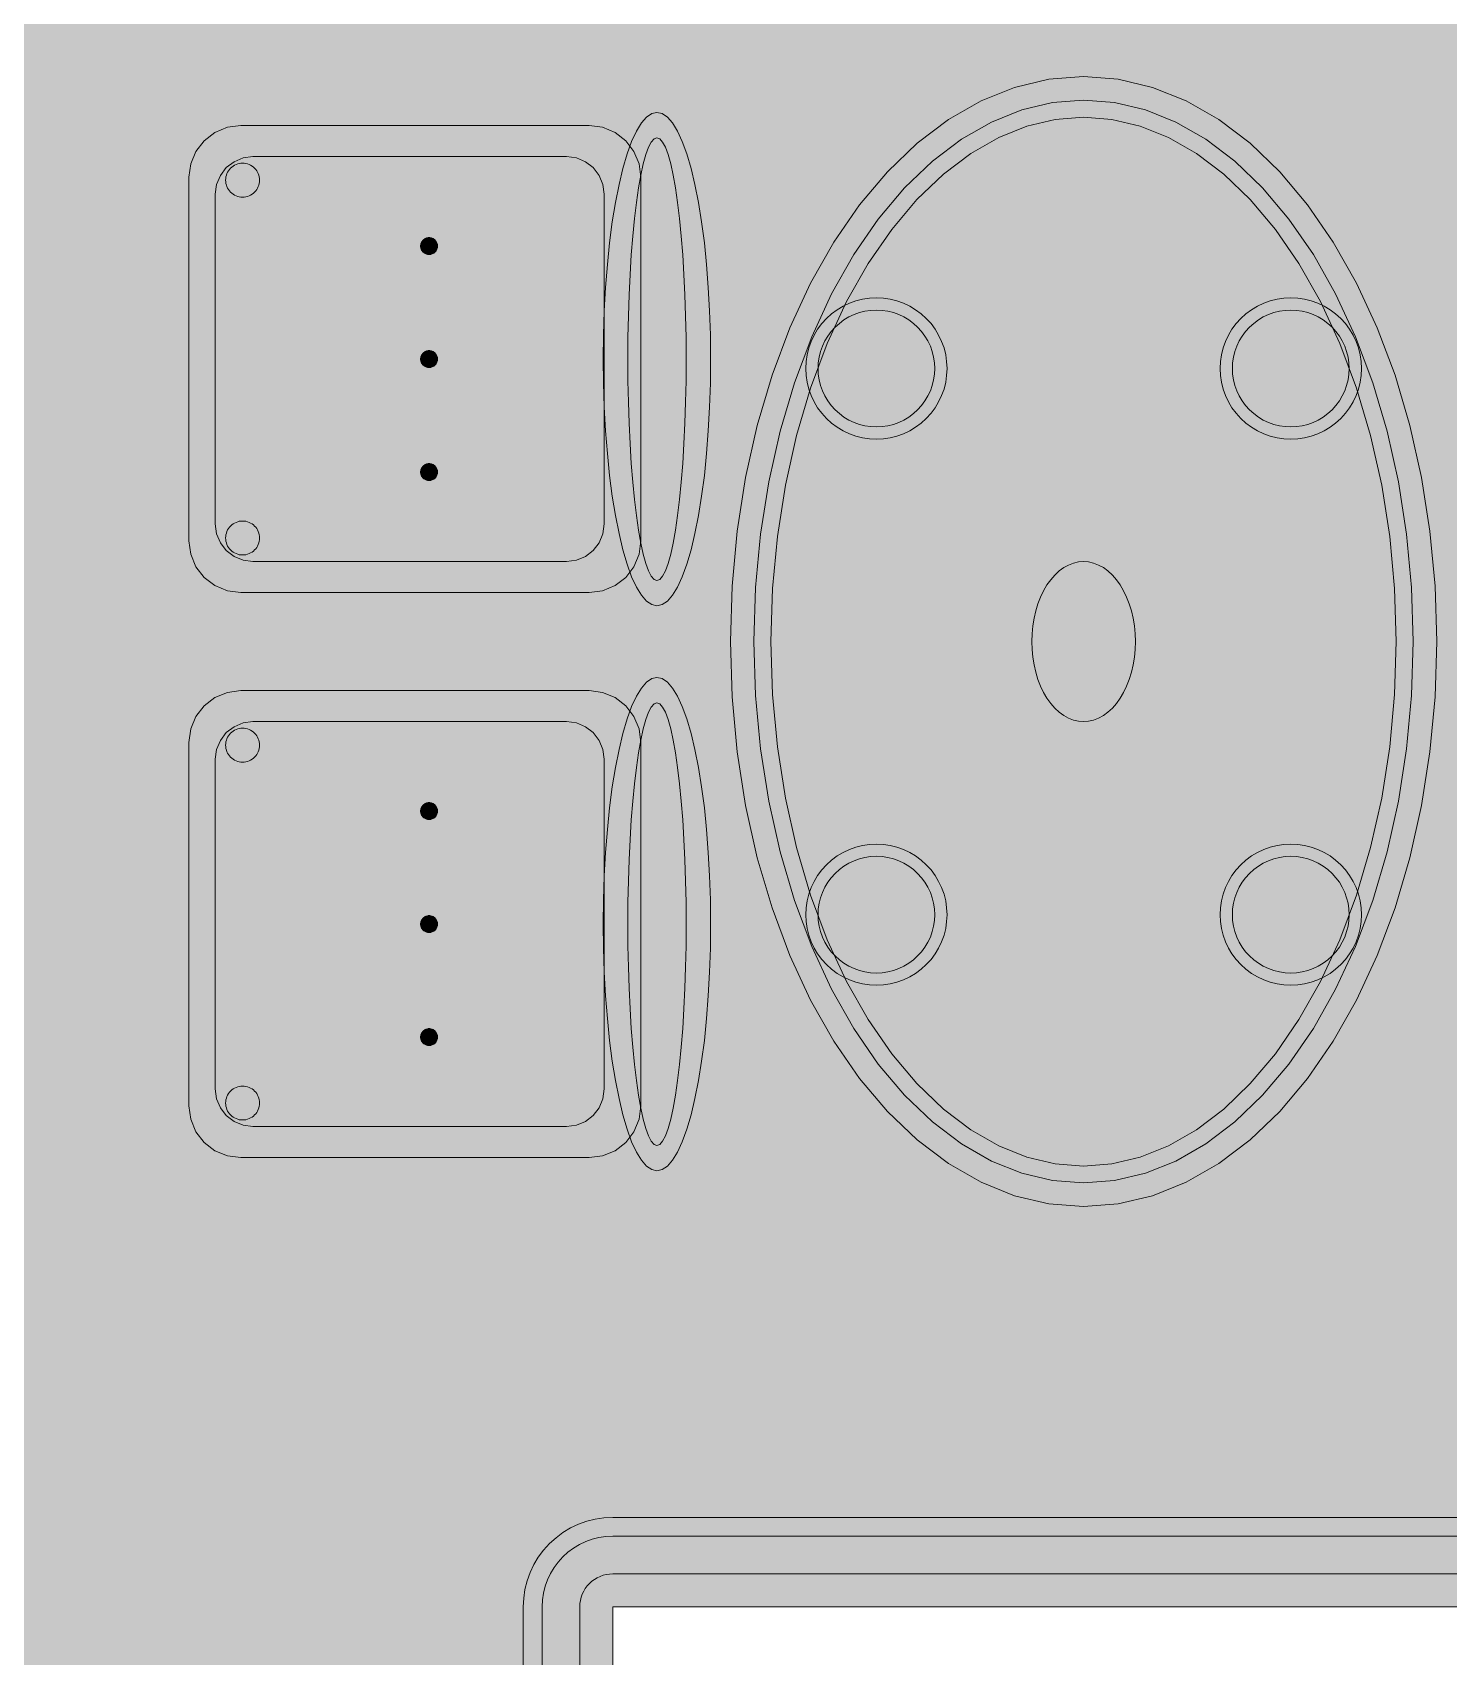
# Model space of a CAD drawing. Header units: metres. Extents: x 2172.2 to 2210.6, y 415.3 to 458.1.
# Drawn here: x 2199.595 to 2201.099, y 442.013 to 443.738 of the extents above; entities that cross this region are included whole.
import ezdxf

# ---------------------------------------------------------------- set-up
doc = ezdxf.new("R2010")
doc.units = ezdxf.units.M
for name, color, linetype, lineweight in [('NC_N1_CHAIRS', 7, 'CONTINUOUS', 13), ('NC_N1_FLOOR_DECOR', 32, 'CONTINUOUS', 13), ('NC_N1_TABLES', 7, 'CONTINUOUS', 13)]:
    doc.layers.add(name, color=color, linetype=linetype, lineweight=lineweight)

# ---------------------------------------------------------------- blocks, each defined once
blk = doc.blocks.new('NC_N1_MIXED_FLOOR_TRIANGLE_L_2')
at = {"true_color": 0xeff0ee}
h = blk.add_hatch(color=256, dxfattribs=at)
h.dxf.hatch_style = 1
h.paths.add_polyline_path([(11.7267, 11.0081), (11.7284, 11.0064), (11.7303, 11.0048), (11.7323, 11.0034), (11.7345, 11.0023), (11.7368, 11.0013), (11.7391, 11.0006), (11.7415, 11.0001), (11.744, 10.9999), (11.7574, 10.9992), (11.7598, 10.9991), (11.7599, 10.9991), (11.7611, 10.9991), (11.8514, 10.9991), (11.8514, 8.0661), (10.2114, 8.0661), (10.2114, 8.0661), (10.2114, 6.3018), (10.2114, 6.1661), (11.8514, 6.1661), (11.8514, 3.307), (4.0273, 11.1311), (11.7194, 11.1311), (11.7194, 11.1181), (11.7194, 11.0407), (11.7194, 11.0402), (11.7195, 11.0395), (11.7202, 11.0236), (11.7205, 11.0212), (11.7209, 11.0188), (11.7217, 11.0165), (11.7226, 11.0142), (11.7238, 11.012), (11.7251, 11.01), (11.7266, 11.0081)])
at = {"color": 0, "linetype": 'CONTINUOUS', "lineweight": -2, "true_color": 0xa5b2b8}
blk.add_lwpolyline([(11.8514, 10.9991), (11.8514, 8.0661), (10.2114, 8.0661), (10.2114, 8.0661), (10.2114, 6.3018)], dxfattribs=at)
at = {"color": 0, "linetype": 'CONTINUOUS', "lineweight": -2, "true_color": 0xa38246}
for points in [[(11.8164, 10.9641), (11.8164, 8.1011), (10.2114, 8.1011), (10.208, 8.1009), (10.2046, 8.1004), (10.2013, 8.0996), (10.198, 8.0984), (10.1949, 8.097), (10.192, 8.0952), (10.1892, 8.0932), (10.1867, 8.0908), (10.1844, 8.0883), (10.1823, 8.0855), (10.1806, 8.0826), (10.1791, 8.0795), (10.1779, 8.0763), (10.1771, 8.0729), (10.1766, 8.0695), (10.1764, 8.0661), (10.1764, 6.3018)], [(11.7564, 10.9042), (11.7564, 8.1611), (10.2114, 8.1611), (10.2021, 8.1606), (10.1929, 8.1593), (10.1838, 8.157), (10.1751, 8.1539), (10.1666, 8.1499), (10.1586, 8.1451), (10.1512, 8.1395), (10.1442, 8.1333), (10.138, 8.1264), (10.1324, 8.1189), (10.1276, 8.1109), (10.1237, 8.1025), (10.1205, 8.0937), (10.1182, 8.0846), (10.1169, 8.0754), (10.1164, 8.0661), (10.1164, 6.3018)]]:
    blk.add_lwpolyline(points, dxfattribs=at)
at = {"color": 0, "linetype": 'CONTINUOUS', "lineweight": -2, "true_color": 0x778fa0}
blk.add_lwpolyline([(11.7764, 10.9241), (11.7764, 8.1411), (10.2114, 8.1411), (10.2041, 8.1407), (10.1968, 8.1397), (10.1896, 8.1379), (10.1827, 8.1354), (10.1761, 8.1322), (10.1698, 8.1285), (10.1638, 8.1241), (10.1584, 8.1191), (10.1534, 8.1137), (10.1491, 8.1078), (10.1453, 8.1015), (10.1421, 8.0948), (10.1396, 8.0879), (10.1379, 8.0807), (10.1368, 8.0734), (10.1364, 8.0661), (10.1364, 6.3018)], dxfattribs=at)
blk = doc.blocks.new('NC_N1_DINING_2')
at = {"true_color": 0xf6f5ef}
h = blk.add_hatch(color=256, dxfattribs=at)
h.dxf.hatch_style = 1
h.paths.add_polyline_path([(0.6, 0), (0.5971, 0.0368), (0.5885, 0.0732), (0.5742, 0.1089), (0.5543, 0.1435), (0.5292, 0.1768), (0.4989, 0.2083), (0.4638, 0.2379), (0.4243, 0.2652), (0.3806, 0.2899), (0.3333, 0.3118), (0.2828, 0.3307), (0.2296, 0.3465), (0.1742, 0.3589), (0.1171, 0.3678), (0.0588, 0.3732), (0, 0.375), (-0.0588, 0.3732), (-0.1171, 0.3678), (-0.1742, 0.3589), (-0.2296, 0.3465), (-0.2828, 0.3307), (-0.3333, 0.3118), (-0.3806, 0.2899), (-0.4243, 0.2652), (-0.4638, 0.2379), (-0.4989, 0.2083), (-0.5292, 0.1768), (-0.5543, 0.1435), (-0.5742, 0.1089), (-0.5885, 0.0732), (-0.5971, 0.0368), (-0.6, 0), (-0.5971, -0.0368), (-0.5885, -0.0732), (-0.5742, -0.1089), (-0.5543, -0.1435), (-0.5292, -0.1768), (-0.4989, -0.2083), (-0.4638, -0.2379), (-0.4243, -0.2652), (-0.3806, -0.2899), (-0.3333, -0.3118), (-0.2828, -0.3307), (-0.2296, -0.3465), (-0.1742, -0.3589), (-0.1171, -0.3678), (-0.0588, -0.3732), (0, -0.375), (0.0588, -0.3732), (0.1171, -0.3678), (0.1742, -0.3589), (0.2296, -0.3465), (0.2828, -0.3307), (0.3333, -0.3118), (0.3806, -0.2899), (0.4243, -0.2652), (0.4638, -0.2379), (0.4989, -0.2083), (0.5292, -0.1768), (0.5543, -0.1435), (0.5742, -0.1089), (0.5885, -0.0732), (0.5971, -0.0368)])
at = {"color": 0, "linetype": 'CONTINUOUS', "lineweight": -2, "true_color": 0x2d3540}
blk.add_lwpolyline([(0.6, 0), (0.5971, 0.0368), (0.5885, 0.0732), (0.5742, 0.1089), (0.5543, 0.1435), (0.5292, 0.1768), (0.4989, 0.2083), (0.4638, 0.2379), (0.4243, 0.2652), (0.3806, 0.2899), (0.3333, 0.3118), (0.2828, 0.3307), (0.2296, 0.3465), (0.1742, 0.3589), (0.1171, 0.3678), (0.0588, 0.3732), (0, 0.375), (-0.0588, 0.3732), (-0.1171, 0.3678), (-0.1742, 0.3589), (-0.2296, 0.3465), (-0.2828, 0.3307), (-0.3333, 0.3118), (-0.3806, 0.2899), (-0.4243, 0.2652), (-0.4638, 0.2379), (-0.4989, 0.2083), (-0.5292, 0.1768), (-0.5543, 0.1435), (-0.5742, 0.1089), (-0.5885, 0.0732), (-0.5971, 0.0368), (-0.6, 0), (-0.5971, -0.0368), (-0.5885, -0.0732), (-0.5742, -0.1089), (-0.5543, -0.1435), (-0.5292, -0.1768), (-0.4989, -0.2083), (-0.4638, -0.2379), (-0.4243, -0.2652), (-0.3806, -0.2899), (-0.3333, -0.3118), (-0.2828, -0.3307), (-0.2296, -0.3465), (-0.1742, -0.3589), (-0.1171, -0.3678), (-0.0588, -0.3732), (0, -0.375), (0.0588, -0.3732), (0.1171, -0.3678), (0.1742, -0.3589), (0.2296, -0.3465), (0.2828, -0.3307), (0.3333, -0.3118), (0.3806, -0.2899), (0.4243, -0.2652), (0.4638, -0.2379), (0.4989, -0.2083), (0.5292, -0.1768), (0.5543, -0.1435), (0.5742, -0.1089), (0.5885, -0.0732), (0.5971, -0.0368)], close=True, dxfattribs=at)
at = {"color": 0, "linetype": 'CONTINUOUS', "lineweight": -2, "true_color": 0xa38246}
for points in [[(0.5749, 0), (0.5723, -0.0329), (0.5646, -0.0656), (0.5516, -0.0979), (0.5334, -0.1297), (0.5101, -0.1605), (0.4818, -0.1901), (0.4486, -0.218), (0.411, -0.244), (0.3692, -0.2676), (0.3237, -0.2887), (0.2749, -0.307), (0.2233, -0.3222), (0.1695, -0.3343), (0.114, -0.343), (0.0573, -0.3482), (0, -0.35), (-0.0573, -0.3482), (-0.114, -0.343), (-0.1695, -0.3343), (-0.2233, -0.3222), (-0.2749, -0.307), (-0.3237, -0.2887), (-0.3692, -0.2676), (-0.411, -0.244), (-0.4486, -0.218), (-0.4818, -0.1901), (-0.5101, -0.1605), (-0.5334, -0.1297), (-0.5516, -0.0979), (-0.5646, -0.0656), (-0.5723, -0.0329), (-0.5749, 0), (-0.5723, 0.0329), (-0.5646, 0.0656), (-0.5516, 0.0979), (-0.5334, 0.1297), (-0.5101, 0.1605), (-0.4818, 0.1901), (-0.4486, 0.218), (-0.411, 0.244), (-0.3692, 0.2676), (-0.3237, 0.2887), (-0.2749, 0.307), (-0.2233, 0.3222), (-0.1695, 0.3343), (-0.114, 0.343), (-0.0573, 0.3482), (0, 0.35), (0.0573, 0.3482), (0.114, 0.343), (0.1695, 0.3343), (0.2233, 0.3222), (0.2749, 0.307), (0.3237, 0.2887), (0.3692, 0.2676), (0.411, 0.244), (0.4486, 0.218), (0.4818, 0.1901), (0.5101, 0.1605), (0.5334, 0.1297), (0.5516, 0.0979), (0.5646, 0.0656), (0.5723, 0.0329)], [(0.5569, 0), (0.5545, -0.0301), (0.5474, -0.0601), (0.5354, -0.0901), (0.5184, -0.1198), (0.4964, -0.1488), (0.4694, -0.1769), (0.4377, -0.2037), (0.4014, -0.2287), (0.361, -0.2516), (0.3167, -0.2721), (0.2692, -0.2899), (0.2188, -0.3048), (0.1661, -0.3166), (0.1117, -0.3251), (0.0562, -0.3303), (0, -0.332), (-0.0562, -0.3303), (-0.1117, -0.3251), (-0.1661, -0.3166), (-0.2188, -0.3048), (-0.2692, -0.2899), (-0.3167, -0.2721), (-0.361, -0.2516), (-0.4014, -0.2287), (-0.4377, -0.2037), (-0.4694, -0.1769), (-0.4964, -0.1488), (-0.5184, -0.1198), (-0.5354, -0.0901), (-0.5474, -0.0601), (-0.5545, -0.0301), (-0.5569, 0), (-0.5545, 0.0301), (-0.5474, 0.0601), (-0.5354, 0.0901), (-0.5184, 0.1198), (-0.4964, 0.1488), (-0.4694, 0.1769), (-0.4377, 0.2037), (-0.4014, 0.2287), (-0.361, 0.2516), (-0.3167, 0.2721), (-0.2692, 0.2899), (-0.2188, 0.3048), (-0.1661, 0.3166), (-0.1117, 0.3251), (-0.0562, 0.3303), (0, 0.332), (0.0562, 0.3303), (0.1117, 0.3251), (0.1661, 0.3166), (0.2188, 0.3048), (0.2692, 0.2899), (0.3167, 0.2721), (0.361, 0.2516), (0.4014, 0.2287), (0.4377, 0.2037), (0.4694, 0.1769), (0.4964, 0.1488), (0.5184, 0.1198), (0.5354, 0.0901), (0.5474, 0.0601), (0.5545, 0.0301)], [(-0.228, 0.22), (-0.2283, 0.2139), (-0.2292, 0.2079), (-0.2307, 0.202), (-0.2327, 0.1963), (-0.2353, 0.1908), (-0.2384, 0.1856), (-0.2421, 0.1807), (-0.2462, 0.1762), (-0.2507, 0.1721), (-0.2556, 0.1684), (-0.2608, 0.1653), (-0.2663, 0.1627), (-0.272, 0.1607), (-0.2779, 0.1592), (-0.2839, 0.1583), (-0.29, 0.158), (-0.2961, 0.1583), (-0.3021, 0.1592), (-0.308, 0.1607), (-0.3137, 0.1627), (-0.3192, 0.1653), (-0.3244, 0.1684), (-0.3293, 0.1721), (-0.3338, 0.1762), (-0.3379, 0.1807), (-0.3416, 0.1856), (-0.3447, 0.1908), (-0.3473, 0.1963), (-0.3493, 0.202), (-0.3508, 0.2079), (-0.3517, 0.2139), (-0.352, 0.22), (-0.3517, 0.2261), (-0.3508, 0.2321), (-0.3493, 0.238), (-0.3473, 0.2437), (-0.3447, 0.2492), (-0.3416, 0.2544), (-0.3379, 0.2593), (-0.3338, 0.2638), (-0.3293, 0.2679), (-0.3244, 0.2716), (-0.3192, 0.2747), (-0.3137, 0.2773), (-0.308, 0.2793), (-0.3021, 0.2808), (-0.2961, 0.2817), (-0.29, 0.282), (-0.2839, 0.2817), (-0.2779, 0.2808), (-0.272, 0.2793), (-0.2663, 0.2773), (-0.2608, 0.2747), (-0.2556, 0.2716), (-0.2507, 0.2679), (-0.2462, 0.2638), (-0.2421, 0.2593), (-0.2384, 0.2544), (-0.2353, 0.2492), (-0.2327, 0.2437), (-0.2307, 0.238), (-0.2292, 0.2321), (-0.2283, 0.2261)], [(0.352, 0.22), (0.3517, 0.2139), (0.3508, 0.2079), (0.3493, 0.202), (0.3473, 0.1963), (0.3447, 0.1908), (0.3416, 0.1856), (0.3379, 0.1807), (0.3338, 0.1762), (0.3293, 0.1721), (0.3244, 0.1684), (0.3192, 0.1653), (0.3137, 0.1627), (0.308, 0.1607), (0.3021, 0.1592), (0.2961, 0.1583), (0.29, 0.158), (0.2839, 0.1583), (0.2779, 0.1592), (0.272, 0.1607), (0.2663, 0.1627), (0.2608, 0.1653), (0.2556, 0.1684), (0.2507, 0.1721), (0.2462, 0.1762), (0.2421, 0.1807), (0.2384, 0.1856), (0.2353, 0.1908), (0.2327, 0.1963), (0.2307, 0.202), (0.2292, 0.2079), (0.2283, 0.2139), (0.228, 0.22), (0.2283, 0.2261), (0.2292, 0.2321), (0.2307, 0.238), (0.2327, 0.2437), (0.2353, 0.2492), (0.2384, 0.2544), (0.2421, 0.2593), (0.2462, 0.2638), (0.2507, 0.2679), (0.2556, 0.2716), (0.2608, 0.2747), (0.2663, 0.2773), (0.272, 0.2793), (0.2779, 0.2808), (0.2839, 0.2817), (0.29, 0.282), (0.2961, 0.2817), (0.3021, 0.2808), (0.308, 0.2793), (0.3137, 0.2773), (0.3192, 0.2747), (0.3244, 0.2716), (0.3293, 0.2679), (0.3338, 0.2638), (0.3379, 0.2593), (0.3416, 0.2544), (0.3447, 0.2492), (0.3473, 0.2437), (0.3493, 0.238), (0.3508, 0.2321), (0.3517, 0.2261)], [(0.085, 0), (0.0846, 0.0054), (0.0834, 0.0107), (0.0813, 0.016), (0.0785, 0.021), (0.075, 0.0259), (0.0707, 0.0306), (0.0657, 0.0349), (0.0601, 0.0389), (0.0539, 0.0425), (0.0472, 0.0457), (0.0401, 0.0485), (0.0325, 0.0508), (0.0247, 0.0526), (0.0166, 0.0539), (0.0083, 0.0547), (0, 0.055), (-0.0083, 0.0547), (-0.0166, 0.0539), (-0.0247, 0.0526), (-0.0325, 0.0508), (-0.0401, 0.0485), (-0.0472, 0.0457), (-0.0539, 0.0425), (-0.0601, 0.0389), (-0.0657, 0.0349), (-0.0707, 0.0306), (-0.075, 0.0259), (-0.0785, 0.021), (-0.0813, 0.016), (-0.0834, 0.0107), (-0.0846, 0.0054), (-0.085, 0), (-0.0846, -0.0054), (-0.0834, -0.0107), (-0.0813, -0.016), (-0.0785, -0.021), (-0.075, -0.0259), (-0.0707, -0.0306), (-0.0657, -0.0349), (-0.0601, -0.0389), (-0.0539, -0.0425), (-0.0472, -0.0457), (-0.0401, -0.0485), (-0.0325, -0.0508), (-0.0247, -0.0526), (-0.0166, -0.0539), (-0.0083, -0.0547), (0, -0.055), (0.0083, -0.0547), (0.0166, -0.0539), (0.0247, -0.0526), (0.0325, -0.0508), (0.0401, -0.0485), (0.0472, -0.0457), (0.0539, -0.0425), (0.0601, -0.0389), (0.0657, -0.0349), (0.0707, -0.0306), (0.075, -0.0259), (0.0785, -0.021), (0.0813, -0.016), (0.0834, -0.0107), (0.0846, -0.0054)], [(-0.228, -0.22), (-0.2283, -0.2261), (-0.2292, -0.2321), (-0.2307, -0.238), (-0.2327, -0.2437), (-0.2353, -0.2492), (-0.2384, -0.2544), (-0.2421, -0.2593), (-0.2462, -0.2638), (-0.2507, -0.2679), (-0.2556, -0.2716), (-0.2608, -0.2747), (-0.2663, -0.2773), (-0.272, -0.2793), (-0.2779, -0.2808), (-0.2839, -0.2817), (-0.29, -0.282), (-0.2961, -0.2817), (-0.3021, -0.2808), (-0.308, -0.2793), (-0.3137, -0.2773), (-0.3192, -0.2747), (-0.3244, -0.2716), (-0.3293, -0.2679), (-0.3338, -0.2638), (-0.3379, -0.2593), (-0.3416, -0.2544), (-0.3447, -0.2492), (-0.3473, -0.2437), (-0.3493, -0.238), (-0.3508, -0.2321), (-0.3517, -0.2261), (-0.352, -0.22), (-0.3517, -0.2139), (-0.3508, -0.2079), (-0.3493, -0.202), (-0.3473, -0.1963), (-0.3447, -0.1908), (-0.3416, -0.1856), (-0.3379, -0.1807), (-0.3338, -0.1762), (-0.3293, -0.1721), (-0.3244, -0.1684), (-0.3192, -0.1653), (-0.3137, -0.1627), (-0.308, -0.1607), (-0.3021, -0.1592), (-0.2961, -0.1583), (-0.29, -0.158), (-0.2839, -0.1583), (-0.2779, -0.1592), (-0.272, -0.1607), (-0.2663, -0.1627), (-0.2608, -0.1653), (-0.2556, -0.1684), (-0.2507, -0.1721), (-0.2462, -0.1762), (-0.2421, -0.1807), (-0.2384, -0.1856), (-0.2353, -0.1908), (-0.2327, -0.1963), (-0.2307, -0.202), (-0.2292, -0.2079), (-0.2283, -0.2139)], [(0.352, -0.22), (0.3517, -0.2261), (0.3508, -0.2321), (0.3493, -0.238), (0.3473, -0.2437), (0.3447, -0.2492), (0.3416, -0.2544), (0.3379, -0.2593), (0.3338, -0.2638), (0.3293, -0.2679), (0.3244, -0.2716), (0.3192, -0.2747), (0.3137, -0.2773), (0.308, -0.2793), (0.3021, -0.2808), (0.2961, -0.2817), (0.29, -0.282), (0.2839, -0.2817), (0.2779, -0.2808), (0.272, -0.2793), (0.2663, -0.2773), (0.2608, -0.2747), (0.2556, -0.2716), (0.2507, -0.2679), (0.2462, -0.2638), (0.2421, -0.2593), (0.2384, -0.2544), (0.2353, -0.2492), (0.2327, -0.2437), (0.2307, -0.238), (0.2292, -0.2321), (0.2283, -0.2261), (0.228, -0.22), (0.2283, -0.2139), (0.2292, -0.2079), (0.2307, -0.202), (0.2327, -0.1963), (0.2353, -0.1908), (0.2384, -0.1856), (0.2421, -0.1807), (0.2462, -0.1762), (0.2507, -0.1721), (0.2556, -0.1684), (0.2608, -0.1653), (0.2663, -0.1627), (0.272, -0.1607), (0.2779, -0.1592), (0.2839, -0.1583), (0.29, -0.158), (0.2961, -0.1583), (0.3021, -0.1592), (0.308, -0.1607), (0.3137, -0.1627), (0.3192, -0.1653), (0.3244, -0.1684), (0.3293, -0.1721), (0.3338, -0.1762), (0.3379, -0.1807), (0.3416, -0.1856), (0.3447, -0.1908), (0.3473, -0.1963), (0.3493, -0.202), (0.3508, -0.2079), (0.3517, -0.2139)]]:
    blk.add_lwpolyline(points, close=True, dxfattribs=at)
at = {"color": 0, "linetype": 'CONTINUOUS', "lineweight": -2, "true_color": 0x89939a}
for points in [[(-0.215, 0.22), (-0.2154, 0.2126), (-0.2164, 0.2054), (-0.2182, 0.1982), (-0.2207, 0.1913), (-0.2239, 0.1846), (-0.2276, 0.1783), (-0.232, 0.1724), (-0.237, 0.167), (-0.2424, 0.162), (-0.2483, 0.1576), (-0.2546, 0.1539), (-0.2613, 0.1507), (-0.2682, 0.1482), (-0.2754, 0.1464), (-0.2826, 0.1454), (-0.29, 0.145), (-0.2974, 0.1454), (-0.3046, 0.1464), (-0.3118, 0.1482), (-0.3187, 0.1507), (-0.3254, 0.1539), (-0.3317, 0.1576), (-0.3376, 0.162), (-0.343, 0.167), (-0.348, 0.1724), (-0.3524, 0.1783), (-0.3561, 0.1846), (-0.3593, 0.1913), (-0.3618, 0.1982), (-0.3636, 0.2054), (-0.3646, 0.2126), (-0.365, 0.22), (-0.3646, 0.2274), (-0.3636, 0.2346), (-0.3618, 0.2418), (-0.3593, 0.2487), (-0.3561, 0.2554), (-0.3524, 0.2617), (-0.348, 0.2676), (-0.343, 0.273), (-0.3376, 0.278), (-0.3317, 0.2824), (-0.3254, 0.2861), (-0.3187, 0.2893), (-0.3118, 0.2918), (-0.3046, 0.2936), (-0.2974, 0.2946), (-0.29, 0.295), (-0.2826, 0.2946), (-0.2754, 0.2936), (-0.2682, 0.2918), (-0.2613, 0.2893), (-0.2546, 0.2861), (-0.2483, 0.2824), (-0.2424, 0.278), (-0.237, 0.273), (-0.232, 0.2676), (-0.2276, 0.2617), (-0.2239, 0.2554), (-0.2207, 0.2487), (-0.2182, 0.2418), (-0.2164, 0.2346), (-0.2154, 0.2274)], [(0.365, 0.22), (0.3646, 0.2126), (0.3636, 0.2054), (0.3618, 0.1982), (0.3593, 0.1913), (0.3561, 0.1846), (0.3524, 0.1783), (0.348, 0.1724), (0.343, 0.167), (0.3376, 0.162), (0.3317, 0.1576), (0.3254, 0.1539), (0.3187, 0.1507), (0.3118, 0.1482), (0.3046, 0.1464), (0.2974, 0.1454), (0.29, 0.145), (0.2826, 0.1454), (0.2754, 0.1464), (0.2682, 0.1482), (0.2613, 0.1507), (0.2546, 0.1539), (0.2483, 0.1576), (0.2424, 0.162), (0.237, 0.167), (0.232, 0.1724), (0.2276, 0.1783), (0.2239, 0.1846), (0.2207, 0.1913), (0.2182, 0.1982), (0.2164, 0.2054), (0.2154, 0.2126), (0.215, 0.22), (0.2154, 0.2274), (0.2164, 0.2346), (0.2182, 0.2418), (0.2207, 0.2487), (0.2239, 0.2554), (0.2276, 0.2617), (0.232, 0.2676), (0.237, 0.273), (0.2424, 0.278), (0.2483, 0.2824), (0.2546, 0.2861), (0.2613, 0.2893), (0.2682, 0.2918), (0.2754, 0.2936), (0.2826, 0.2946), (0.29, 0.295), (0.2974, 0.2946), (0.3046, 0.2936), (0.3118, 0.2918), (0.3187, 0.2893), (0.3254, 0.2861), (0.3317, 0.2824), (0.3376, 0.278), (0.343, 0.273), (0.348, 0.2676), (0.3524, 0.2617), (0.3561, 0.2554), (0.3593, 0.2487), (0.3618, 0.2418), (0.3636, 0.2346), (0.3646, 0.2274)], [(-0.215, -0.22), (-0.2154, -0.2274), (-0.2164, -0.2346), (-0.2182, -0.2418), (-0.2207, -0.2487), (-0.2239, -0.2554), (-0.2276, -0.2617), (-0.232, -0.2676), (-0.237, -0.273), (-0.2424, -0.278), (-0.2483, -0.2824), (-0.2546, -0.2861), (-0.2613, -0.2893), (-0.2682, -0.2918), (-0.2754, -0.2936), (-0.2826, -0.2946), (-0.29, -0.295), (-0.2974, -0.2946), (-0.3046, -0.2936), (-0.3118, -0.2918), (-0.3187, -0.2893), (-0.3254, -0.2861), (-0.3317, -0.2824), (-0.3376, -0.278), (-0.343, -0.273), (-0.348, -0.2676), (-0.3524, -0.2617), (-0.3561, -0.2554), (-0.3593, -0.2487), (-0.3618, -0.2418), (-0.3636, -0.2346), (-0.3646, -0.2274), (-0.365, -0.22), (-0.3646, -0.2126), (-0.3636, -0.2054), (-0.3618, -0.1982), (-0.3593, -0.1913), (-0.3561, -0.1846), (-0.3524, -0.1783), (-0.348, -0.1724), (-0.343, -0.167), (-0.3376, -0.162), (-0.3317, -0.1576), (-0.3254, -0.1539), (-0.3187, -0.1507), (-0.3118, -0.1482), (-0.3046, -0.1464), (-0.2974, -0.1454), (-0.29, -0.145), (-0.2826, -0.1454), (-0.2754, -0.1464), (-0.2682, -0.1482), (-0.2613, -0.1507), (-0.2546, -0.1539), (-0.2483, -0.1576), (-0.2424, -0.162), (-0.237, -0.167), (-0.232, -0.1724), (-0.2276, -0.1783), (-0.2239, -0.1846), (-0.2207, -0.1913), (-0.2182, -0.1982), (-0.2164, -0.2054), (-0.2154, -0.2126)], [(0.365, -0.22), (0.3646, -0.2274), (0.3636, -0.2346), (0.3618, -0.2418), (0.3593, -0.2487), (0.3561, -0.2554), (0.3524, -0.2617), (0.348, -0.2676), (0.343, -0.273), (0.3376, -0.278), (0.3317, -0.2824), (0.3254, -0.2861), (0.3187, -0.2893), (0.3118, -0.2918), (0.3046, -0.2936), (0.2974, -0.2946), (0.29, -0.295), (0.2826, -0.2946), (0.2754, -0.2936), (0.2682, -0.2918), (0.2613, -0.2893), (0.2546, -0.2861), (0.2483, -0.2824), (0.2424, -0.278), (0.237, -0.273), (0.232, -0.2676), (0.2276, -0.2617), (0.2239, -0.2554), (0.2207, -0.2487), (0.2182, -0.2418), (0.2164, -0.2346), (0.2154, -0.2274), (0.215, -0.22), (0.2154, -0.2126), (0.2164, -0.2054), (0.2182, -0.1982), (0.2207, -0.1913), (0.2239, -0.1846), (0.2276, -0.1783), (0.232, -0.1724), (0.237, -0.167), (0.2424, -0.162), (0.2483, -0.1576), (0.2546, -0.1539), (0.2613, -0.1507), (0.2682, -0.1482), (0.2754, -0.1464), (0.2826, -0.1454), (0.29, -0.145), (0.2974, -0.1454), (0.3046, -0.1464), (0.3118, -0.1482), (0.3187, -0.1507), (0.3254, -0.1539), (0.3317, -0.1576), (0.3376, -0.162), (0.343, -0.167), (0.348, -0.1724), (0.3524, -0.1783), (0.3561, -0.1846), (0.3593, -0.1913), (0.3618, -0.1982), (0.3636, -0.2054), (0.3646, -0.2126)]]:
    blk.add_lwpolyline(points, close=True, dxfattribs=at)
blk = doc.blocks.new('NC_N1_CHAIR_IVORY')
at = {"true_color": 0xf6f5ef}
h = blk.add_hatch(color=256, dxfattribs=at)
h.dxf.hatch_style = 1
h.paths.add_polyline_path([(0.262, 0.222), (0.2607, 0.2276), (0.257, 0.2331), (0.2507, 0.2385), (0.2421, 0.2438), (0.2311, 0.2489), (0.2178, 0.2537), (0.2025, 0.2582), (0.1853, 0.2623), (0.1662, 0.2661), (0.1456, 0.2694), (0.1235, 0.2723), (0.1003, 0.2747), (0.0761, 0.2765), (0.0511, 0.2779), (0.0257, 0.2787), (0, 0.279), (-0.0257, 0.2787), (-0.0511, 0.2779), (-0.0761, 0.2765), (-0.1003, 0.2747), (-0.1235, 0.2723), (-0.1456, 0.2694), (-0.1662, 0.2661), (-0.1853, 0.2623), (-0.2025, 0.2582), (-0.2178, 0.2537), (-0.2311, 0.2489), (-0.2421, 0.2438), (-0.2507, 0.2385), (-0.257, 0.2331), (-0.2607, 0.2276), (-0.262, 0.222), (-0.2607, 0.2164), (-0.257, 0.2109), (-0.2507, 0.2055), (-0.2421, 0.2002), (-0.2311, 0.1951), (-0.2178, 0.1903), (-0.2025, 0.1858), (-0.1853, 0.1817), (-0.1662, 0.1779), (-0.1456, 0.1746), (-0.1235, 0.1717), (-0.1003, 0.1693), (-0.0761, 0.1675), (-0.0511, 0.1661), (-0.0257, 0.1653), (0, 0.165), (0.0257, 0.1653), (0.0511, 0.1661), (0.0761, 0.1675), (0.1003, 0.1693), (0.1235, 0.1717), (0.1456, 0.1746), (0.1662, 0.1779), (0.1853, 0.1817), (0.2025, 0.1858), (0.2178, 0.1903), (0.2311, 0.1951), (0.2421, 0.2002), (0.2507, 0.2055), (0.257, 0.2109), (0.2607, 0.2164)])
at = {"true_color": 0xdbe4e9}
h = blk.add_hatch(color=256, dxfattribs=at)
h.dxf.hatch_style = 1
h.paths.add_polyline_path([(0.193, -0.275), (-0.193, -0.275), (-0.2072, -0.2731), (-0.2205, -0.2676), (-0.2319, -0.2589), (-0.2406, -0.2475), (-0.2461, -0.2342), (-0.248, -0.22), (-0.248, 0.15), (-0.2461, 0.1642), (-0.2406, 0.1775), (-0.2319, 0.1889), (-0.2205, 0.1976), (-0.2072, 0.2031), (-0.193, 0.205), (0.193, 0.205), (0.2072, 0.2031), (0.2205, 0.1976), (0.2319, 0.1889), (0.2406, 0.1775), (0.2461, 0.1642), (0.248, 0.15), (0.248, -0.22), (0.2461, -0.2342), (0.2406, -0.2475), (0.2319, -0.2589), (0.2205, -0.2676), (0.2072, -0.2731)])
at = {"true_color": 0xa38246}
h = blk.add_hatch(color=256, dxfattribs=at)
h.dxf.hatch_style = 1
h.paths.add_polyline_path([(-0.111, -0.02), (-0.111, -0.0209), (-0.1112, -0.0218), (-0.1114, -0.0226), (-0.1117, -0.0234), (-0.1121, -0.0242), (-0.1125, -0.025), (-0.113, -0.0257), (-0.1136, -0.0264), (-0.1143, -0.027), (-0.115, -0.0275), (-0.1158, -0.0279), (-0.1166, -0.0283), (-0.1174, -0.0286), (-0.1182, -0.0288), (-0.1191, -0.029), (-0.12, -0.029), (-0.1209, -0.029), (-0.1218, -0.0288), (-0.1226, -0.0286), (-0.1234, -0.0283), (-0.1242, -0.0279), (-0.125, -0.0275), (-0.1257, -0.027), (-0.1264, -0.0264), (-0.127, -0.0257), (-0.1275, -0.025), (-0.1279, -0.0242), (-0.1283, -0.0234), (-0.1286, -0.0226), (-0.1288, -0.0218), (-0.129, -0.0209), (-0.129, -0.02), (-0.129, -0.0191), (-0.1288, -0.0182), (-0.1286, -0.0174), (-0.1283, -0.0166), (-0.1279, -0.0158), (-0.1275, -0.015), (-0.127, -0.0143), (-0.1264, -0.0136), (-0.1257, -0.013), (-0.125, -0.0125), (-0.1242, -0.0121), (-0.1234, -0.0117), (-0.1226, -0.0114), (-0.1218, -0.0112), (-0.1209, -0.011), (-0.12, -0.011), (-0.1191, -0.011), (-0.1182, -0.0112), (-0.1174, -0.0114), (-0.1166, -0.0117), (-0.1158, -0.0121), (-0.115, -0.0125), (-0.1143, -0.013), (-0.1136, -0.0136), (-0.113, -0.0143), (-0.1125, -0.015), (-0.1121, -0.0158), (-0.1117, -0.0166), (-0.1114, -0.0174), (-0.1112, -0.0182), (-0.111, -0.0191)])
h = blk.add_hatch(color=256, dxfattribs=at)
h.dxf.hatch_style = 1
h.paths.add_polyline_path([(0.009, -0.02), (0.009, -0.0209), (0.0088, -0.0218), (0.0086, -0.0226), (0.0083, -0.0234), (0.0079, -0.0242), (0.0075, -0.025), (0.007, -0.0257), (0.0064, -0.0264), (0.0057, -0.027), (0.005, -0.0275), (0.0042, -0.0279), (0.0034, -0.0283), (0.0026, -0.0286), (0.0018, -0.0288), (0.0009, -0.029), (0, -0.029), (-0.0009, -0.029), (-0.0018, -0.0288), (-0.0026, -0.0286), (-0.0034, -0.0283), (-0.0042, -0.0279), (-0.005, -0.0275), (-0.0057, -0.027), (-0.0064, -0.0264), (-0.007, -0.0257), (-0.0075, -0.025), (-0.0079, -0.0242), (-0.0083, -0.0234), (-0.0086, -0.0226), (-0.0088, -0.0218), (-0.009, -0.0209), (-0.009, -0.02), (-0.009, -0.0191), (-0.0088, -0.0182), (-0.0086, -0.0174), (-0.0083, -0.0166), (-0.0079, -0.0158), (-0.0075, -0.015), (-0.007, -0.0143), (-0.0064, -0.0136), (-0.0057, -0.013), (-0.005, -0.0125), (-0.0042, -0.0121), (-0.0034, -0.0117), (-0.0026, -0.0114), (-0.0018, -0.0112), (-0.0009, -0.011), (0, -0.011), (0.0009, -0.011), (0.0018, -0.0112), (0.0026, -0.0114), (0.0034, -0.0117), (0.0042, -0.0121), (0.005, -0.0125), (0.0057, -0.013), (0.0064, -0.0136), (0.007, -0.0143), (0.0075, -0.015), (0.0079, -0.0158), (0.0083, -0.0166), (0.0086, -0.0174), (0.0088, -0.0182), (0.009, -0.0191)])
h = blk.add_hatch(color=256, dxfattribs=at)
h.dxf.hatch_style = 1
h.paths.add_polyline_path([(0.129, -0.02), (0.129, -0.0209), (0.1288, -0.0218), (0.1286, -0.0226), (0.1283, -0.0234), (0.1279, -0.0242), (0.1275, -0.025), (0.127, -0.0257), (0.1264, -0.0264), (0.1257, -0.027), (0.125, -0.0275), (0.1242, -0.0279), (0.1234, -0.0283), (0.1226, -0.0286), (0.1218, -0.0288), (0.1209, -0.029), (0.12, -0.029), (0.1191, -0.029), (0.1182, -0.0288), (0.1174, -0.0286), (0.1166, -0.0283), (0.1158, -0.0279), (0.115, -0.0275), (0.1143, -0.027), (0.1136, -0.0264), (0.113, -0.0257), (0.1125, -0.025), (0.1121, -0.0242), (0.1117, -0.0234), (0.1114, -0.0226), (0.1112, -0.0218), (0.111, -0.0209), (0.111, -0.02), (0.111, -0.0191), (0.1112, -0.0182), (0.1114, -0.0174), (0.1117, -0.0166), (0.1121, -0.0158), (0.1125, -0.015), (0.113, -0.0143), (0.1136, -0.0136), (0.1143, -0.013), (0.115, -0.0125), (0.1158, -0.0121), (0.1166, -0.0117), (0.1174, -0.0114), (0.1182, -0.0112), (0.1191, -0.011), (0.12, -0.011), (0.1209, -0.011), (0.1218, -0.0112), (0.1226, -0.0114), (0.1234, -0.0117), (0.1242, -0.0121), (0.125, -0.0125), (0.1257, -0.013), (0.1264, -0.0136), (0.127, -0.0143), (0.1275, -0.015), (0.1279, -0.0158), (0.1283, -0.0166), (0.1286, -0.0174), (0.1288, -0.0182), (0.129, -0.0191)])
h = blk.add_hatch(color=256, dxfattribs=at)
h.dxf.hatch_style = 1
h.paths.add_polyline_path([(-0.172, -0.218), (-0.1721, -0.2198), (-0.1723, -0.2215), (-0.1728, -0.2232), (-0.1734, -0.2249), (-0.1741, -0.2265), (-0.175, -0.228), (-0.1761, -0.2294), (-0.1773, -0.2307), (-0.1786, -0.2319), (-0.18, -0.233), (-0.1815, -0.2339), (-0.1831, -0.2346), (-0.1848, -0.2352), (-0.1865, -0.2357), (-0.1882, -0.2359), (-0.19, -0.236), (-0.1918, -0.2359), (-0.1935, -0.2357), (-0.1952, -0.2352), (-0.1969, -0.2346), (-0.1985, -0.2339), (-0.2, -0.233), (-0.2014, -0.2319), (-0.2027, -0.2307), (-0.2039, -0.2294), (-0.205, -0.228), (-0.2059, -0.2265), (-0.2066, -0.2249), (-0.2072, -0.2232), (-0.2077, -0.2215), (-0.2079, -0.2198), (-0.208, -0.218), (-0.2079, -0.2162), (-0.2077, -0.2145), (-0.2072, -0.2128), (-0.2066, -0.2111), (-0.2059, -0.2095), (-0.205, -0.208), (-0.2039, -0.2066), (-0.2027, -0.2053), (-0.2014, -0.2041), (-0.2, -0.203), (-0.1985, -0.2021), (-0.1969, -0.2014), (-0.1952, -0.2008), (-0.1935, -0.2003), (-0.1918, -0.2001), (-0.19, -0.2), (-0.1882, -0.2001), (-0.1865, -0.2003), (-0.1848, -0.2008), (-0.1831, -0.2014), (-0.1815, -0.2021), (-0.18, -0.203), (-0.1786, -0.2041), (-0.1773, -0.2053), (-0.1761, -0.2066), (-0.175, -0.208), (-0.1741, -0.2095), (-0.1734, -0.2111), (-0.1728, -0.2128), (-0.1723, -0.2145), (-0.1721, -0.2162)])
h = blk.add_hatch(color=256, dxfattribs=at)
h.dxf.hatch_style = 1
h.paths.add_polyline_path([(0.208, -0.218), (0.2079, -0.2198), (0.2077, -0.2215), (0.2072, -0.2232), (0.2066, -0.2249), (0.2059, -0.2265), (0.205, -0.228), (0.2039, -0.2294), (0.2027, -0.2307), (0.2014, -0.2319), (0.2, -0.233), (0.1985, -0.2339), (0.1969, -0.2346), (0.1952, -0.2352), (0.1935, -0.2357), (0.1918, -0.2359), (0.19, -0.236), (0.1882, -0.2359), (0.1865, -0.2357), (0.1848, -0.2352), (0.1831, -0.2346), (0.1815, -0.2339), (0.18, -0.233), (0.1786, -0.2319), (0.1773, -0.2307), (0.1761, -0.2294), (0.175, -0.228), (0.1741, -0.2265), (0.1734, -0.2249), (0.1728, -0.2232), (0.1723, -0.2215), (0.1721, -0.2198), (0.172, -0.218), (0.1721, -0.2162), (0.1723, -0.2145), (0.1728, -0.2128), (0.1734, -0.2111), (0.1741, -0.2095), (0.175, -0.208), (0.1761, -0.2066), (0.1773, -0.2053), (0.1786, -0.2041), (0.18, -0.203), (0.1815, -0.2021), (0.1831, -0.2014), (0.1848, -0.2008), (0.1865, -0.2003), (0.1882, -0.2001), (0.19, -0.2), (0.1918, -0.2001), (0.1935, -0.2003), (0.1952, -0.2008), (0.1969, -0.2014), (0.1985, -0.2021), (0.2, -0.203), (0.2014, -0.2041), (0.2027, -0.2053), (0.2039, -0.2066), (0.205, -0.208), (0.2059, -0.2095), (0.2066, -0.2111), (0.2072, -0.2128), (0.2077, -0.2145), (0.2079, -0.2162)])
at = {"color": 0, "linetype": 'CONTINUOUS', "lineweight": -2, "true_color": 0x2d3540}
for points in [[(0.262, 0.222), (0.2607, 0.2276), (0.257, 0.2331), (0.2507, 0.2385), (0.2421, 0.2438), (0.2311, 0.2489), (0.2178, 0.2537), (0.2025, 0.2582), (0.1853, 0.2623), (0.1662, 0.2661), (0.1456, 0.2694), (0.1235, 0.2723), (0.1003, 0.2747), (0.0761, 0.2765), (0.0511, 0.2779), (0.0257, 0.2787), (0, 0.279), (-0.0257, 0.2787), (-0.0511, 0.2779), (-0.0761, 0.2765), (-0.1003, 0.2747), (-0.1235, 0.2723), (-0.1456, 0.2694), (-0.1662, 0.2661), (-0.1853, 0.2623), (-0.2025, 0.2582), (-0.2178, 0.2537), (-0.2311, 0.2489), (-0.2421, 0.2438), (-0.2507, 0.2385), (-0.257, 0.2331), (-0.2607, 0.2276), (-0.262, 0.222), (-0.2607, 0.2164), (-0.257, 0.2109), (-0.2507, 0.2055), (-0.2421, 0.2002), (-0.2311, 0.1951), (-0.2178, 0.1903), (-0.2025, 0.1858), (-0.1853, 0.1817), (-0.1662, 0.1779), (-0.1456, 0.1746), (-0.1235, 0.1717), (-0.1003, 0.1693), (-0.0761, 0.1675), (-0.0511, 0.1661), (-0.0257, 0.1653), (0, 0.165), (0.0257, 0.1653), (0.0511, 0.1661), (0.0761, 0.1675), (0.1003, 0.1693), (0.1235, 0.1717), (0.1456, 0.1746), (0.1662, 0.1779), (0.1853, 0.1817), (0.2025, 0.1858), (0.2178, 0.1903), (0.2311, 0.1951), (0.2421, 0.2002), (0.2507, 0.2055), (0.257, 0.2109), (0.2607, 0.2164)], [(0.193, -0.275), (-0.193, -0.275), (-0.2072, -0.2731), (-0.2205, -0.2676), (-0.2319, -0.2589), (-0.2406, -0.2475), (-0.2461, -0.2342), (-0.248, -0.22), (-0.248, 0.15), (-0.2461, 0.1642), (-0.2406, 0.1775), (-0.2319, 0.1889), (-0.2205, 0.1976), (-0.2072, 0.2031), (-0.193, 0.205), (0.193, 0.205), (0.2072, 0.2031), (0.2205, 0.1976), (0.2319, 0.1889), (0.2406, 0.1775), (0.2461, 0.1642), (0.248, 0.15), (0.248, -0.22), (0.2461, -0.2342), (0.2406, -0.2475), (0.2319, -0.2589), (0.2205, -0.2676), (0.2072, -0.2731)]]:
    blk.add_lwpolyline(points, close=True, dxfattribs=at)
at = {"color": 0, "linetype": 'CONTINUOUS', "lineweight": -2, "true_color": 0xa38246}
for points in [[(0.235, 0.222), (0.2339, 0.225), (0.2305, 0.228), (0.2249, 0.231), (0.2171, 0.2339), (0.2073, 0.2366), (0.1954, 0.2392), (0.1817, 0.2417), (0.1662, 0.2439), (0.1491, 0.246), (0.1306, 0.2478), (0.1108, 0.2493), (0.0899, 0.2506), (0.0682, 0.2517), (0.0458, 0.2524), (0.023, 0.2529), (0, 0.253), (-0.023, 0.2529), (-0.0458, 0.2524), (-0.0682, 0.2517), (-0.0899, 0.2506), (-0.1108, 0.2493), (-0.1306, 0.2478), (-0.1491, 0.246), (-0.1662, 0.2439), (-0.1817, 0.2417), (-0.1954, 0.2392), (-0.2073, 0.2366), (-0.2171, 0.2339), (-0.2249, 0.231), (-0.2305, 0.228), (-0.2339, 0.225), (-0.235, 0.222), (-0.2339, 0.219), (-0.2305, 0.216), (-0.2249, 0.213), (-0.2171, 0.2101), (-0.2073, 0.2074), (-0.1954, 0.2048), (-0.1817, 0.2023), (-0.1662, 0.2001), (-0.1491, 0.198), (-0.1306, 0.1962), (-0.1108, 0.1947), (-0.0899, 0.1934), (-0.0682, 0.1923), (-0.0458, 0.1916), (-0.023, 0.1911), (0, 0.191), (0.023, 0.1911), (0.0458, 0.1916), (0.0682, 0.1923), (0.0899, 0.1934), (0.1108, 0.1947), (0.1306, 0.1962), (0.1491, 0.198), (0.1662, 0.2001), (0.1817, 0.2023), (0.1954, 0.2048), (0.2073, 0.2074), (0.2171, 0.2101), (0.2249, 0.213), (0.2305, 0.216), (0.2339, 0.219)], [(0.175, -0.247), (-0.175, -0.247), (-0.1854, -0.2456), (-0.195, -0.2416), (-0.2033, -0.2353), (-0.2096, -0.227), (-0.2136, -0.2174), (-0.215, -0.207), (-0.215, 0.126), (-0.2136, 0.1364), (-0.2096, 0.146), (-0.2033, 0.1543), (-0.195, 0.1606), (-0.1854, 0.1646), (-0.175, 0.166), (0.175, 0.166), (0.1854, 0.1646), (0.195, 0.1606), (0.2033, 0.1543), (0.2096, 0.146), (0.2136, 0.1364), (0.215, 0.126), (0.215, -0.207), (0.2136, -0.2174), (0.2096, -0.227), (0.2033, -0.2353), (0.195, -0.2416), (0.1854, -0.2456)]]:
    blk.add_lwpolyline(points, close=True, dxfattribs=at)
at = {"color": 0, "linetype": 'CONTINUOUS', "lineweight": -2}
for points in [[(-0.111, -0.02), (-0.111, -0.0209), (-0.1112, -0.0218), (-0.1114, -0.0226), (-0.1117, -0.0234), (-0.1121, -0.0242), (-0.1125, -0.025), (-0.113, -0.0257), (-0.1136, -0.0264), (-0.1143, -0.027), (-0.115, -0.0275), (-0.1158, -0.0279), (-0.1166, -0.0283), (-0.1174, -0.0286), (-0.1182, -0.0288), (-0.1191, -0.029), (-0.12, -0.029), (-0.1209, -0.029), (-0.1218, -0.0288), (-0.1226, -0.0286), (-0.1234, -0.0283), (-0.1242, -0.0279), (-0.125, -0.0275), (-0.1257, -0.027), (-0.1264, -0.0264), (-0.127, -0.0257), (-0.1275, -0.025), (-0.1279, -0.0242), (-0.1283, -0.0234), (-0.1286, -0.0226), (-0.1288, -0.0218), (-0.129, -0.0209), (-0.129, -0.02), (-0.129, -0.0191), (-0.1288, -0.0182), (-0.1286, -0.0174), (-0.1283, -0.0166), (-0.1279, -0.0158), (-0.1275, -0.015), (-0.127, -0.0143), (-0.1264, -0.0136), (-0.1257, -0.013), (-0.125, -0.0125), (-0.1242, -0.0121), (-0.1234, -0.0117), (-0.1226, -0.0114), (-0.1218, -0.0112), (-0.1209, -0.011), (-0.12, -0.011), (-0.1191, -0.011), (-0.1182, -0.0112), (-0.1174, -0.0114), (-0.1166, -0.0117), (-0.1158, -0.0121), (-0.115, -0.0125), (-0.1143, -0.013), (-0.1136, -0.0136), (-0.113, -0.0143), (-0.1125, -0.015), (-0.1121, -0.0158), (-0.1117, -0.0166), (-0.1114, -0.0174), (-0.1112, -0.0182), (-0.111, -0.0191)], [(0.009, -0.02), (0.009, -0.0209), (0.0088, -0.0218), (0.0086, -0.0226), (0.0083, -0.0234), (0.0079, -0.0242), (0.0075, -0.025), (0.007, -0.0257), (0.0064, -0.0264), (0.0057, -0.027), (0.005, -0.0275), (0.0042, -0.0279), (0.0034, -0.0283), (0.0026, -0.0286), (0.0018, -0.0288), (0.0009, -0.029), (0, -0.029), (-0.0009, -0.029), (-0.0018, -0.0288), (-0.0026, -0.0286), (-0.0034, -0.0283), (-0.0042, -0.0279), (-0.005, -0.0275), (-0.0057, -0.027), (-0.0064, -0.0264), (-0.007, -0.0257), (-0.0075, -0.025), (-0.0079, -0.0242), (-0.0083, -0.0234), (-0.0086, -0.0226), (-0.0088, -0.0218), (-0.009, -0.0209), (-0.009, -0.02), (-0.009, -0.0191), (-0.0088, -0.0182), (-0.0086, -0.0174), (-0.0083, -0.0166), (-0.0079, -0.0158), (-0.0075, -0.015), (-0.007, -0.0143), (-0.0064, -0.0136), (-0.0057, -0.013), (-0.005, -0.0125), (-0.0042, -0.0121), (-0.0034, -0.0117), (-0.0026, -0.0114), (-0.0018, -0.0112), (-0.0009, -0.011), (0, -0.011), (0.0009, -0.011), (0.0018, -0.0112), (0.0026, -0.0114), (0.0034, -0.0117), (0.0042, -0.0121), (0.005, -0.0125), (0.0057, -0.013), (0.0064, -0.0136), (0.007, -0.0143), (0.0075, -0.015), (0.0079, -0.0158), (0.0083, -0.0166), (0.0086, -0.0174), (0.0088, -0.0182), (0.009, -0.0191)], [(0.129, -0.02), (0.129, -0.0209), (0.1288, -0.0218), (0.1286, -0.0226), (0.1283, -0.0234), (0.1279, -0.0242), (0.1275, -0.025), (0.127, -0.0257), (0.1264, -0.0264), (0.1257, -0.027), (0.125, -0.0275), (0.1242, -0.0279), (0.1234, -0.0283), (0.1226, -0.0286), (0.1218, -0.0288), (0.1209, -0.029), (0.12, -0.029), (0.1191, -0.029), (0.1182, -0.0288), (0.1174, -0.0286), (0.1166, -0.0283), (0.1158, -0.0279), (0.115, -0.0275), (0.1143, -0.027), (0.1136, -0.0264), (0.113, -0.0257), (0.1125, -0.025), (0.1121, -0.0242), (0.1117, -0.0234), (0.1114, -0.0226), (0.1112, -0.0218), (0.111, -0.0209), (0.111, -0.02), (0.111, -0.0191), (0.1112, -0.0182), (0.1114, -0.0174), (0.1117, -0.0166), (0.1121, -0.0158), (0.1125, -0.015), (0.113, -0.0143), (0.1136, -0.0136), (0.1143, -0.013), (0.115, -0.0125), (0.1158, -0.0121), (0.1166, -0.0117), (0.1174, -0.0114), (0.1182, -0.0112), (0.1191, -0.011), (0.12, -0.011), (0.1209, -0.011), (0.1218, -0.0112), (0.1226, -0.0114), (0.1234, -0.0117), (0.1242, -0.0121), (0.125, -0.0125), (0.1257, -0.013), (0.1264, -0.0136), (0.127, -0.0143), (0.1275, -0.015), (0.1279, -0.0158), (0.1283, -0.0166), (0.1286, -0.0174), (0.1288, -0.0182), (0.129, -0.0191)], [(-0.172, -0.218), (-0.1721, -0.2198), (-0.1723, -0.2215), (-0.1728, -0.2232), (-0.1734, -0.2249), (-0.1741, -0.2265), (-0.175, -0.228), (-0.1761, -0.2294), (-0.1773, -0.2307), (-0.1786, -0.2319), (-0.18, -0.233), (-0.1815, -0.2339), (-0.1831, -0.2346), (-0.1848, -0.2352), (-0.1865, -0.2357), (-0.1882, -0.2359), (-0.19, -0.236), (-0.1918, -0.2359), (-0.1935, -0.2357), (-0.1952, -0.2352), (-0.1969, -0.2346), (-0.1985, -0.2339), (-0.2, -0.233), (-0.2014, -0.2319), (-0.2027, -0.2307), (-0.2039, -0.2294), (-0.205, -0.228), (-0.2059, -0.2265), (-0.2066, -0.2249), (-0.2072, -0.2232), (-0.2077, -0.2215), (-0.2079, -0.2198), (-0.208, -0.218), (-0.2079, -0.2162), (-0.2077, -0.2145), (-0.2072, -0.2128), (-0.2066, -0.2111), (-0.2059, -0.2095), (-0.205, -0.208), (-0.2039, -0.2066), (-0.2027, -0.2053), (-0.2014, -0.2041), (-0.2, -0.203), (-0.1985, -0.2021), (-0.1969, -0.2014), (-0.1952, -0.2008), (-0.1935, -0.2003), (-0.1918, -0.2001), (-0.19, -0.2), (-0.1882, -0.2001), (-0.1865, -0.2003), (-0.1848, -0.2008), (-0.1831, -0.2014), (-0.1815, -0.2021), (-0.18, -0.203), (-0.1786, -0.2041), (-0.1773, -0.2053), (-0.1761, -0.2066), (-0.175, -0.208), (-0.1741, -0.2095), (-0.1734, -0.2111), (-0.1728, -0.2128), (-0.1723, -0.2145), (-0.1721, -0.2162)], [(0.208, -0.218), (0.2079, -0.2198), (0.2077, -0.2215), (0.2072, -0.2232), (0.2066, -0.2249), (0.2059, -0.2265), (0.205, -0.228), (0.2039, -0.2294), (0.2027, -0.2307), (0.2014, -0.2319), (0.2, -0.233), (0.1985, -0.2339), (0.1969, -0.2346), (0.1952, -0.2352), (0.1935, -0.2357), (0.1918, -0.2359), (0.19, -0.236), (0.1882, -0.2359), (0.1865, -0.2357), (0.1848, -0.2352), (0.1831, -0.2346), (0.1815, -0.2339), (0.18, -0.233), (0.1786, -0.2319), (0.1773, -0.2307), (0.1761, -0.2294), (0.175, -0.228), (0.1741, -0.2265), (0.1734, -0.2249), (0.1728, -0.2232), (0.1723, -0.2215), (0.1721, -0.2198), (0.172, -0.218), (0.1721, -0.2162), (0.1723, -0.2145), (0.1728, -0.2128), (0.1734, -0.2111), (0.1741, -0.2095), (0.175, -0.208), (0.1761, -0.2066), (0.1773, -0.2053), (0.1786, -0.2041), (0.18, -0.203), (0.1815, -0.2021), (0.1831, -0.2014), (0.1848, -0.2008), (0.1865, -0.2003), (0.1882, -0.2001), (0.19, -0.2), (0.1918, -0.2001), (0.1935, -0.2003), (0.1952, -0.2008), (0.1969, -0.2014), (0.1985, -0.2021), (0.2, -0.203), (0.2014, -0.2041), (0.2027, -0.2053), (0.2039, -0.2066), (0.205, -0.208), (0.2059, -0.2095), (0.2066, -0.2111), (0.2072, -0.2128), (0.2077, -0.2145), (0.2079, -0.2162)]]:
    blk.add_lwpolyline(points, close=True, dxfattribs=at)

msp = doc.modelspace()

# ---------------------------------------------------------------- block references
at = {"layer": 'NC_N1_CHAIRS', "linetype": 'CONTINUOUS', "rotation": -90}
for p in [(2200.0364, 443.3911), (2200.0364, 442.7911)]:
    msp.add_blockref('NC_N1_CHAIR_IVORY', p, dxfattribs=at)
at = {"layer": 'NC_N1_FLOOR_DECOR', "linetype": 'CONTINUOUS'}
msp.add_blockref('NC_N1_MIXED_FLOOR_TRIANGLE_L_2', (2190, 434), dxfattribs=at)
at = {"layer": 'NC_N1_TABLES', "linetype": 'CONTINUOUS', "rotation": -90}
msp.add_blockref('NC_N1_DINING_2', (2200.7114, 443.0911), dxfattribs=at)

doc.saveas('drawing.dxf')
